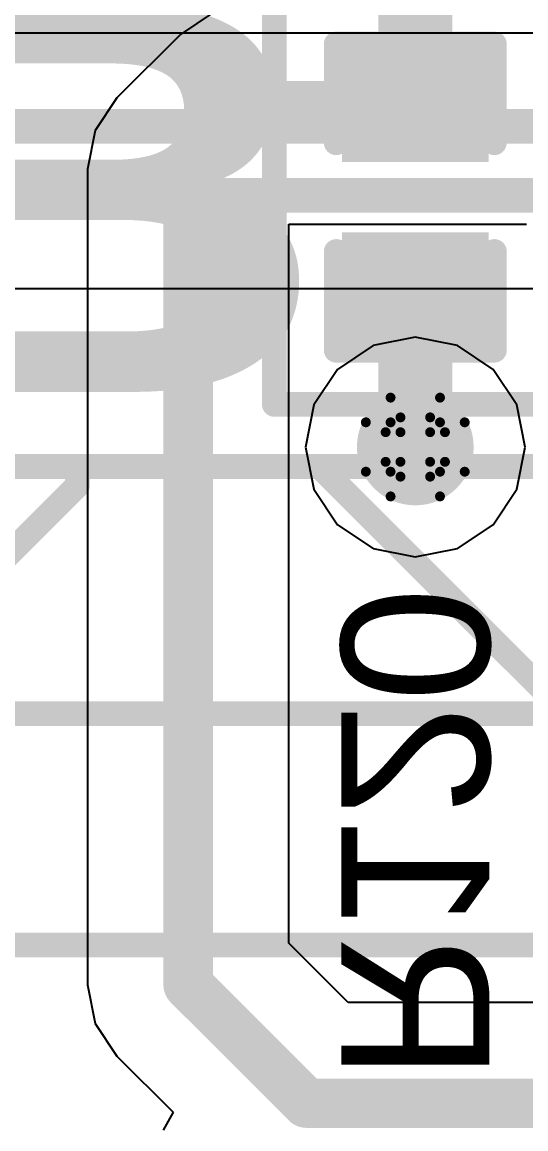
# Model space of a CAD drawing. Header units: inches. Extents: x 0 to 198, y 0 to 199.
# Drawn here: x 0.8299 to 0.9318, y 0.2689 to 0.493 of the extents above; entities that cross this region are included whole.
import ezdxf

# ---------------------------------------------------------------- set-up
doc = ezdxf.new("R2010")
doc.units = ezdxf.units.IN
doc.header["$MEASUREMENT"] = 0
for name, color, linetype in [('Bottom Layer', 5, 'Continuous'), ('Bottom Overlay', 54, 'Continuous'), ('Bottom Paste', 16, 'Continuous'), ('Bottom Solder', 6, 'Continuous'), ('Drill Drawing', 1, 'Continuous'), ('Layer 1', 16, 'Continuous'), ('Layer 2', 76, 'Continuous'), ('Top Layer', 1, 'Continuous'), ('Top Overlay', 2, 'Continuous'), ('Via Holes', 16, 'Continuous')]:
    doc.layers.add(name, color=color, linetype=linetype)
doc.styles.add('Arial', font='', dxfattribs={"height": 0.2})
doc.styles.add('Arial Black_Bold', font='', dxfattribs={"height": 0.2})
doc.styles.get('Arial').set_extended_font_data('Arial')
doc.styles.get('Arial Black_Bold').set_extended_font_data('Arial Black', bold=True)

# ---------------------------------------------------------------- blocks, each defined once
blk = doc.blocks.new('DB128L_5_08_3P_GN_S_219')
at = {"layer": 'Top Overlay'}
for points in [[(-0.1, 0.1968516, 0.005, 0.005, 0), (0.5, 0.1968516, 0.005, 0.005, 0)], [(0.181622, 0.1929776, 0.005, 0.005, 0), (0.181622, 0.1968496, 0.005, 0.005, 0)], [(0.230622, 0.1968496, 0.005, 0.005, 0), (0.278728, 0.1487436, 0.005, 0.005, 0)], [(0.137388, 0.1487436, 0.005, 0.005, 0), (0.181622, 0.1929776, 0.005, 0.005, 0)], [(-0.096458, 0.1468076, 0.005, 0.005, 0), (0.496458, 0.1468076, 0.005, 0.005, 0)], [(-0.096458, 0.0999996, 0.005, 0.005, 0), (0.496458, 0.0999996, 0.005, 0.005, 0)]]:
    blk.add_lwpolyline(points, format="xyseb", dxfattribs=at)
for points in [[(0.180372, 0.1968496, 0.0025, 0.0025, 1), (0.182872, 0.1968496, 0.0025, 0.0025, 1)], [(0.229372, 0.1968496, 0.0025, 0.0025, 1), (0.231872, 0.1968496, 0.0025, 0.0025, 1)], [(0.180372, 0.1929776, 0.0025, 0.0025, 1), (0.182872, 0.1929776, 0.0025, 0.0025, 1)], [(0.180372, 0.1929776, 0.0025, 0.0025, 1), (0.182872, 0.1929776, 0.0025, 0.0025, 1)]]:
    blk.add_lwpolyline(points, format="xyseb", close=True, dxfattribs=at)
blk = doc.blocks.new('C___0402_B_299')
at = {"layer": 'Bottom Layer'}
for points in [[(-0.009499800000000001, 0.0124998), (-0.0094998, -0.0125002), (-0.0274998, -0.0125002), (-0.0274998, 0.0124998)], [(0.0275002, 0.0124998), (0.0275002, -0.0125002), (0.009500200000000002, -0.0125002), (0.009500199999999999, 0.0124998)]]:
    blk.add_hatch(color=5, dxfattribs=at).paths.add_polyline_path(points)
at = {"layer": 'Bottom Paste'}
for points in [[(-0.009499800000000001, 0.0124998), (-0.0094998, -0.0125002), (-0.0274998, -0.0125002), (-0.0274998, 0.0124998)], [(0.0275002, 0.0124998), (0.0275002, -0.0125002), (0.009500200000000002, -0.0125002), (0.009500199999999999, 0.0124998)]]:
    blk.add_hatch(color=16, dxfattribs=at).paths.add_polyline_path(points)
at = {"layer": 'Bottom Solder'}
for points in [[(-0.007137600000000002, 0.014862), (-0.007137599999999998, -0.0148624), (-0.029862, -0.0148624), (-0.029862, 0.014862)], [(0.0298624, 0.014862), (0.0298624, -0.0148624), (0.007138000000000001, -0.0148624), (0.007137999999999999, 0.014862)]]:
    blk.add_hatch(color=6, dxfattribs=at).paths.add_polyline_path(points)
at = {"layer": 'Bottom Overlay'}
for points in [[(-0.0309998, -0.0160002, 0.005, 0.005, 0), (-0.0309998, 0.0159998, 0.005, 0.005, 0)], [(-0.0109998, 0.0159998, 0.005, 0.005, 0), (-0.0309998, 0.0159998, 0.005, 0.005, 0)], [(0.0310002, 0.0159998, 0.005, 0.005, 0), (0.0110002, 0.0159998, 0.005, 0.005, 0)], [(0.0310002, -0.0160002, 0.005, 0.005, 0), (0.0310002, 0.0159998, 0.005, 0.005, 0)], [(-0.0109998, -0.0160002, 0.005, 0.005, 0), (-0.0309998, -0.0160002, 0.005, 0.005, 0)], [(0.0310002, -0.0160002, 0.005, 0.005, 0), (0.0110002, -0.0160002, 0.005, 0.005, 0)]]:
    blk.add_lwpolyline(points, format="xyseb", dxfattribs=at)
for points in [[(-0.0322498, 0.0159998, 0.0025, 0.0025, 1), (-0.0297498, 0.0159998, 0.0025, 0.0025, 1)], [(-0.0322498, 0.0159998, 0.0025, 0.0025, 1), (-0.0297498, 0.0159998, 0.0025, 0.0025, 1)], [(-0.0122498, 0.0159998, 0.0025, 0.0025, 1), (-0.0097498, 0.0159998, 0.0025, 0.0025, 1)], [(0.0097502, 0.0159998, 0.0025, 0.0025, 1), (0.0122502, 0.0159998, 0.0025, 0.0025, 1)], [(0.0297502, 0.0159998, 0.0025, 0.0025, 1), (0.0322502, 0.0159998, 0.0025, 0.0025, 1)], [(0.0297502, 0.0159998, 0.0025, 0.0025, 1), (0.0322502, 0.0159998, 0.0025, 0.0025, 1)], [(-0.0322498, -0.0160002, 0.0025, 0.0025, 1), (-0.0297498, -0.0160002, 0.0025, 0.0025, 1)], [(-0.0322498, -0.0160002, 0.0025, 0.0025, 1), (-0.0297498, -0.0160002, 0.0025, 0.0025, 1)], [(-0.0122498, -0.0160002, 0.0025, 0.0025, 1), (-0.0097498, -0.0160002, 0.0025, 0.0025, 1)], [(0.0097502, -0.0160002, 0.0025, 0.0025, 1), (0.0122502, -0.0160002, 0.0025, 0.0025, 1)], [(0.0297502, -0.0160002, 0.0025, 0.0025, 1), (0.0322502, -0.0160002, 0.0025, 0.0025, 1)], [(0.0297502, -0.0160002, 0.0025, 0.0025, 1), (0.0322502, -0.0160002, 0.0025, 0.0025, 1)]]:
    blk.add_lwpolyline(points, format="xyseb", close=True, dxfattribs=at)

msp = doc.modelspace()

# ---------------------------------------------------------------- hatches: boundary and pattern name
at = {"layer": 'Bottom Layer'}
h = msp.add_hatch(color=5, dxfattribs=at)
edge = h.paths.add_edge_path()
edge.add_arc((0.9094576, 0.4070002), 0.011811, 0, 360)
at = {"layer": 'Layer 1'}
h = msp.add_hatch(color=16, dxfattribs=at)
edge = h.paths.add_edge_path()
edge.add_arc((0.9094576, 0.4070002), 0.011811, 0, 360)
at = {"layer": 'Layer 2'}
h = msp.add_hatch(color=76, dxfattribs=at)
edge = h.paths.add_edge_path()
edge.add_arc((0.9094576, 0.4070002), 0.011811, 0, 360)
at = {"layer": 'Top Layer'}
h = msp.add_hatch(color=1, dxfattribs=at)
edge = h.paths.add_edge_path()
edge.add_arc((0.9094576, 0.4070002), 0.011811, 0, 360)
at = {"layer": 'Via Holes'}
h = msp.add_hatch(color=7, dxfattribs=at)
edge = h.paths.add_edge_path()
edge.add_arc((0.9094576, 0.4070002), 0.0059055, 0, 360)

# ---------------------------------------------------------------- linework, layer by layer
at = {"layer": 'Bottom Layer'}
for p, q in [((0.8685588, 0.4949579), (0.8619432, 0.4905375)), ((0.8619432, 0.4905375), (0.849076, 0.4776703)), ((0.849076, 0.4776703), (0.8446556, 0.4710547)), ((0.8446556, 0.4710547), (0.8431034, 0.4632511)), ((0.8431034, 0.4632511), (0.8431034, 0.2980964)), ((0.883887, 0.306543), (0.883887, 0.4520919)), ((0.883887, 0.4520919), (0.9319576, 0.4520919)), ((0.8958961, 0.2945339), (0.883887, 0.306543)), ((0.8431034, 0.2980964), (0.8446556, 0.2902928)), ((0.9850452, 0.2945339), (0.8958961, 0.2945339)), ((0.8446556, 0.2902928), (0.849076, 0.2836772)), ((0.849076, 0.2836772), (0.8604441, 0.2723091)), ((0.8604441, 0.2723091), (0.8584484, 0.2686479))]:
    msp.add_line(p, q, dxfattribs=at)
for points in [[(0.9094577, 0.476092, 0.015, 0.015, 0), (0.9094577, 0.5768635, 0.015, 0.015, 0)], [(0.8634952, 0.4632511, 0.01, 0.01, 0), (0.8763624, 0.4761183, 0.01, 0.01, 0)], [(0.8763624, 0.4761183, 0.01, 0.01, 0), (0.9094312, 0.4761183, 0.01, 0.01, 0)], [(0.9094576, 0.4760919, 0.01, 0.01, 0), (0.9094577, 0.476092, 0.01, 0.01, 0)], [(0.8634952, 0.2980964, 0.01, 0.01, 0), (0.8634952, 0.4632511, 0.01, 0.01, 0)], [(0.9094576, 0.4070002, 0.015, 0.015, 0), (0.9094576, 0.4390919, 0.015, 0.015, 0)], [(0.8634952, 0.2980964, 0.01, 0.01, 0), (0.8874495, 0.2741421, 0.01, 0.01, 0)], [(0.8874495, 0.2741421, 0.01, 0.01, 0), (0.9934918, 0.2741421, 0.01, 0.01, 0)]]:
    msp.add_lwpolyline(points, format="xyseb", dxfattribs=at)
for points in [[(0.9057077, 0.476092, 0.0075, 0.0075, 1), (0.9132077, 0.476092, 0.0075, 0.0075, 1)], [(0.8738624, 0.4761183, 0.005, 0.005, 1), (0.8788624, 0.4761183, 0.005, 0.005, 1)], [(0.8738624, 0.4761183, 0.005, 0.005, 1), (0.8788624, 0.4761183, 0.005, 0.005, 1)], [(0.9069312, 0.4761183, 0.005, 0.005, 1), (0.9119312, 0.4761183, 0.005, 0.005, 1)], [(0.9069576, 0.4760919, 0.005, 0.005, 1), (0.9119576, 0.4760919, 0.005, 0.005, 1)], [(0.9069577, 0.476092, 0.005, 0.005, 1), (0.9119577, 0.476092, 0.005, 0.005, 1)], [(0.8609952, 0.4632511, 0.005, 0.005, 1), (0.8659952, 0.4632511, 0.005, 0.005, 1)], [(0.8609952, 0.4632511, 0.005, 0.005, 1), (0.8659952, 0.4632511, 0.005, 0.005, 1)], [(0.9057076, 0.4390919, 0.0075, 0.0075, 1), (0.9132076, 0.4390919, 0.0075, 0.0075, 1)], [(0.9057076, 0.4070002, 0.0075, 0.0075, 1), (0.9132076, 0.4070002, 0.0075, 0.0075, 1)], [(0.8609952, 0.2980964, 0.005, 0.005, 1), (0.8659952, 0.2980964, 0.005, 0.005, 1)], [(0.8609952, 0.2980964, 0.005, 0.005, 1), (0.8659952, 0.2980964, 0.005, 0.005, 1)], [(0.8849495, 0.2741421, 0.005, 0.005, 1), (0.8899495, 0.2741421, 0.005, 0.005, 1)], [(0.8849495, 0.2741421, 0.005, 0.005, 1), (0.8899495, 0.2741421, 0.005, 0.005, 1)]]:
    msp.add_lwpolyline(points, format="xyseb", close=True, dxfattribs=at)
at = {"layer": 'Bottom Overlay'}
for points in [[(0.8809336, 0.4156191, 0.005, 0.005, 0), (0.8809336, 0.5, 0.005, 0.005, 0)], [(0.8809336, 0.4156191, 0.005, 0.005, 0), (1.09, 0.4156191, 0.005, 0.005, 0)]]:
    msp.add_lwpolyline(points, format="xyseb", dxfattribs=at)
msp.add_lwpolyline([(0.8796836, 0.4156191, 0.0025, 0.0025, 1), (0.8821836, 0.4156191, 0.0025, 0.0025, 1)], format="xyseb", close=True, dxfattribs=at)
msp.add_lwpolyline([(0.8796836, 0.4156191, 0.0025, 0.0025, 1), (0.8821836, 0.4156191, 0.0025, 0.0025, 1)], format="xyseb", close=True, dxfattribs=at)
at = {"layer": 'Drill Drawing'}
for points in [[(0.9044576, 0.4120002, 0.002, 0.002, 0), (0.9044576, 0.4170002, 0.002, 0.002, 0)], [(0.9044576, 0.4170002, 0.002, 0.002, 0), (0.9144576, 0.4170002, 0.002, 0.002, 0)], [(0.9144576, 0.4120002, 0.002, 0.002, 0), (0.9144576, 0.4170002, 0.002, 0.002, 0)], [(0.8994576, 0.4020002, 0.002, 0.002, 0), (0.8994576, 0.4120002, 0.002, 0.002, 0)], [(0.8994576, 0.4120002, 0.002, 0.002, 0), (0.9044576, 0.4120002, 0.002, 0.002, 0)], [(0.9064576, 0.4100002, 0.002, 0.002, 0), (0.9064576, 0.4130002, 0.002, 0.002, 0)], [(0.9064576, 0.4130002, 0.002, 0.002, 0), (0.9124576, 0.4130002, 0.002, 0.002, 0)], [(0.9124576, 0.4100002, 0.002, 0.002, 0), (0.9124576, 0.4130002, 0.002, 0.002, 0)], [(0.9144576, 0.4120002, 0.002, 0.002, 0), (0.9194576, 0.4120002, 0.002, 0.002, 0)], [(0.9194576, 0.4020002, 0.002, 0.002, 0), (0.9194576, 0.4120002, 0.002, 0.002, 0)], [(0.9034576, 0.4040002, 0.002, 0.002, 0), (0.9034576, 0.4100002, 0.002, 0.002, 0)], [(0.9034576, 0.4100002, 0.002, 0.002, 0), (0.9064576, 0.4100002, 0.002, 0.002, 0)], [(0.9124576, 0.4100002, 0.002, 0.002, 0), (0.9154576, 0.4100002, 0.002, 0.002, 0)], [(0.9154576, 0.4040002, 0.002, 0.002, 0), (0.9154576, 0.4100002, 0.002, 0.002, 0)], [(0.9034576, 0.4040002, 0.002, 0.002, 0), (0.9064576, 0.4040002, 0.002, 0.002, 0)], [(0.9064576, 0.4010002, 0.002, 0.002, 0), (0.9064576, 0.4040002, 0.002, 0.002, 0)], [(0.9124576, 0.4040002, 0.002, 0.002, 0), (0.9154576, 0.4040002, 0.002, 0.002, 0)], [(0.9124576, 0.4010002, 0.002, 0.002, 0), (0.9124576, 0.4040002, 0.002, 0.002, 0)], [(0.8994576, 0.4020002, 0.002, 0.002, 0), (0.9044576, 0.4020002, 0.002, 0.002, 0)], [(0.9044576, 0.3970002, 0.002, 0.002, 0), (0.9044576, 0.4020002, 0.002, 0.002, 0)], [(0.9064576, 0.4010002, 0.002, 0.002, 0), (0.9124576, 0.4010002, 0.002, 0.002, 0)], [(0.9144576, 0.4020002, 0.002, 0.002, 0), (0.9194576, 0.4020002, 0.002, 0.002, 0)], [(0.9144576, 0.3970002, 0.002, 0.002, 0), (0.9144576, 0.4020002, 0.002, 0.002, 0)], [(0.9044576, 0.3970002, 0.002, 0.002, 0), (0.9144576, 0.3970002, 0.002, 0.002, 0)]]:
    msp.add_lwpolyline(points, format="xyseb", dxfattribs=at)
for points in [[(0.9039576, 0.4170002, 0.001, 0.001, 1), (0.9049576, 0.4170002, 0.001, 0.001, 1)], [(0.9039576, 0.4170002, 0.001, 0.001, 1), (0.9049576, 0.4170002, 0.001, 0.001, 1)], [(0.9139576, 0.4170002, 0.001, 0.001, 1), (0.9149576, 0.4170002, 0.001, 0.001, 1)], [(0.9139576, 0.4170002, 0.001, 0.001, 1), (0.9149576, 0.4170002, 0.001, 0.001, 1)], [(0.8989576, 0.4120002, 0.001, 0.001, 1), (0.8999576, 0.4120002, 0.001, 0.001, 1)], [(0.8989576, 0.4120002, 0.001, 0.001, 1), (0.8999576, 0.4120002, 0.001, 0.001, 1)], [(0.9039576, 0.4120002, 0.001, 0.001, 1), (0.9049576, 0.4120002, 0.001, 0.001, 1)], [(0.9039576, 0.4120002, 0.001, 0.001, 1), (0.9049576, 0.4120002, 0.001, 0.001, 1)], [(0.9059576, 0.4130002, 0.001, 0.001, 1), (0.9069576, 0.4130002, 0.001, 0.001, 1)], [(0.9059576, 0.4130002, 0.001, 0.001, 1), (0.9069576, 0.4130002, 0.001, 0.001, 1)], [(0.9119576, 0.4130002, 0.001, 0.001, 1), (0.9129576, 0.4130002, 0.001, 0.001, 1)], [(0.9119576, 0.4130002, 0.001, 0.001, 1), (0.9129576, 0.4130002, 0.001, 0.001, 1)], [(0.9139576, 0.4120002, 0.001, 0.001, 1), (0.9149576, 0.4120002, 0.001, 0.001, 1)], [(0.9139576, 0.4120002, 0.001, 0.001, 1), (0.9149576, 0.4120002, 0.001, 0.001, 1)], [(0.9189576, 0.4120002, 0.001, 0.001, 1), (0.9199576, 0.4120002, 0.001, 0.001, 1)], [(0.9189576, 0.4120002, 0.001, 0.001, 1), (0.9199576, 0.4120002, 0.001, 0.001, 1)], [(0.9029576, 0.4100002, 0.001, 0.001, 1), (0.9039576, 0.4100002, 0.001, 0.001, 1)], [(0.9029576, 0.4100002, 0.001, 0.001, 1), (0.9039576, 0.4100002, 0.001, 0.001, 1)], [(0.9059576, 0.4100002, 0.001, 0.001, 1), (0.9069576, 0.4100002, 0.001, 0.001, 1)], [(0.9059576, 0.4100002, 0.001, 0.001, 1), (0.9069576, 0.4100002, 0.001, 0.001, 1)], [(0.9119576, 0.4100002, 0.001, 0.001, 1), (0.9129576, 0.4100002, 0.001, 0.001, 1)], [(0.9119576, 0.4100002, 0.001, 0.001, 1), (0.9129576, 0.4100002, 0.001, 0.001, 1)], [(0.9149576, 0.4100002, 0.001, 0.001, 1), (0.9159576, 0.4100002, 0.001, 0.001, 1)], [(0.9149576, 0.4100002, 0.001, 0.001, 1), (0.9159576, 0.4100002, 0.001, 0.001, 1)], [(0.9029576, 0.4040002, 0.001, 0.001, 1), (0.9039576, 0.4040002, 0.001, 0.001, 1)], [(0.9029576, 0.4040002, 0.001, 0.001, 1), (0.9039576, 0.4040002, 0.001, 0.001, 1)], [(0.9059576, 0.4040002, 0.001, 0.001, 1), (0.9069576, 0.4040002, 0.001, 0.001, 1)], [(0.9059576, 0.4040002, 0.001, 0.001, 1), (0.9069576, 0.4040002, 0.001, 0.001, 1)], [(0.9119576, 0.4040002, 0.001, 0.001, 1), (0.9129576, 0.4040002, 0.001, 0.001, 1)], [(0.9119576, 0.4040002, 0.001, 0.001, 1), (0.9129576, 0.4040002, 0.001, 0.001, 1)], [(0.9149576, 0.4040002, 0.001, 0.001, 1), (0.9159576, 0.4040002, 0.001, 0.001, 1)], [(0.9149576, 0.4040002, 0.001, 0.001, 1), (0.9159576, 0.4040002, 0.001, 0.001, 1)], [(0.8989576, 0.4020002, 0.001, 0.001, 1), (0.8999576, 0.4020002, 0.001, 0.001, 1)], [(0.8989576, 0.4020002, 0.001, 0.001, 1), (0.8999576, 0.4020002, 0.001, 0.001, 1)], [(0.9039576, 0.4020002, 0.001, 0.001, 1), (0.9049576, 0.4020002, 0.001, 0.001, 1)], [(0.9039576, 0.4020002, 0.001, 0.001, 1), (0.9049576, 0.4020002, 0.001, 0.001, 1)], [(0.9059576, 0.4010002, 0.001, 0.001, 1), (0.9069576, 0.4010002, 0.001, 0.001, 1)], [(0.9059576, 0.4010002, 0.001, 0.001, 1), (0.9069576, 0.4010002, 0.001, 0.001, 1)], [(0.9119576, 0.4010002, 0.001, 0.001, 1), (0.9129576, 0.4010002, 0.001, 0.001, 1)], [(0.9119576, 0.4010002, 0.001, 0.001, 1), (0.9129576, 0.4010002, 0.001, 0.001, 1)], [(0.9139576, 0.4020002, 0.001, 0.001, 1), (0.9149576, 0.4020002, 0.001, 0.001, 1)], [(0.9139576, 0.4020002, 0.001, 0.001, 1), (0.9149576, 0.4020002, 0.001, 0.001, 1)], [(0.9189576, 0.4020002, 0.001, 0.001, 1), (0.9199576, 0.4020002, 0.001, 0.001, 1)], [(0.9189576, 0.4020002, 0.001, 0.001, 1), (0.9199576, 0.4020002, 0.001, 0.001, 1)], [(0.9039576, 0.3970002, 0.001, 0.001, 1), (0.9049576, 0.3970002, 0.001, 0.001, 1)], [(0.9039576, 0.3970002, 0.001, 0.001, 1), (0.9049576, 0.3970002, 0.001, 0.001, 1)], [(0.9139576, 0.3970002, 0.001, 0.001, 1), (0.9149576, 0.3970002, 0.001, 0.001, 1)], [(0.9139576, 0.3970002, 0.001, 0.001, 1), (0.9149576, 0.3970002, 0.001, 0.001, 1)]]:
    msp.add_lwpolyline(points, format="xyseb", close=True, dxfattribs=at)
at = {"layer": 'Layer 2'}
for p, q in [((0.9094576, 0.4292385), (0.9009474, 0.4275457)), ((0.9179678, 0.4275457), (0.9094576, 0.4292385)), ((0.9009474, 0.4275457), (0.8937327, 0.4227251)), ((0.9251825, 0.4227251), (0.9179678, 0.4275457)), ((0.8937327, 0.4227251), (0.8889121, 0.4155104)), ((0.9300031, 0.4155104), (0.9251825, 0.4227251)), ((0.8889121, 0.4155104), (0.8872193, 0.4070002)), ((0.9316959, 0.4070002), (0.9300031, 0.4155104)), ((0.8872193, 0.4070002), (0.8889121, 0.39849)), ((0.9300031, 0.39849), (0.9316959, 0.4070002)), ((0.8889121, 0.39849), (0.8937327, 0.3912753)), ((0.9251825, 0.3912753), (0.9300031, 0.39849)), ((0.8937327, 0.3912753), (0.9009474, 0.3864547)), ((0.9179678, 0.3864547), (0.9251825, 0.3912753)), ((0.9009474, 0.3864547), (0.9094576, 0.3847619)), ((0.9094576, 0.3847619), (0.9179678, 0.3864547))]:
    msp.add_line(p, q, dxfattribs=at)
at = {"layer": 'Top Layer'}
for p, q in [((0.9734696, 0.4908127), (0.7719731, 0.4908127)), ((0.785585, 0.4390879), (0.9594792, 0.4390879))]:
    msp.add_line(p, q, dxfattribs=at)
for points in [[(0.7719731, 0.4719503, 0.007, 0.007, 0), (0.9734696, 0.4719503, 0.007, 0.007, 0)], [(0.777772, 0.4579503, 0.007, 0.007, 0), (0.9676707, 0.4579503, 0.007, 0.007, 0)]]:
    msp.add_lwpolyline(points, format="xyseb", dxfattribs=at)

# ---------------------------------------------------------------- block references
at = {"rotation": 270}
msp.add_blockref('C___0402_B_299', (0.9094578, 0.4575921), dxfattribs=at)
msp.add_blockref('DB128L_5_08_3P_GN_S_219', (0.6594556, 0.2062023))

# ---------------------------------------------------------------- texts
at = {"layer": 'Bottom Overlay', "style": 'Arial', "text_generation_flag": 2}
msp.add_text('R120', height=0.03, rotation=270, dxfattribs=at).set_placement((0.8944624, 0.2784752))
at = {"layer": 'Top Overlay', "style": 'Arial Black_Bold'}
msp.add_text('B', height=0.0787402, rotation=360, dxfattribs=at).set_placement((0.8007526, 0.4181574))

doc.saveas('drawing.dxf')
